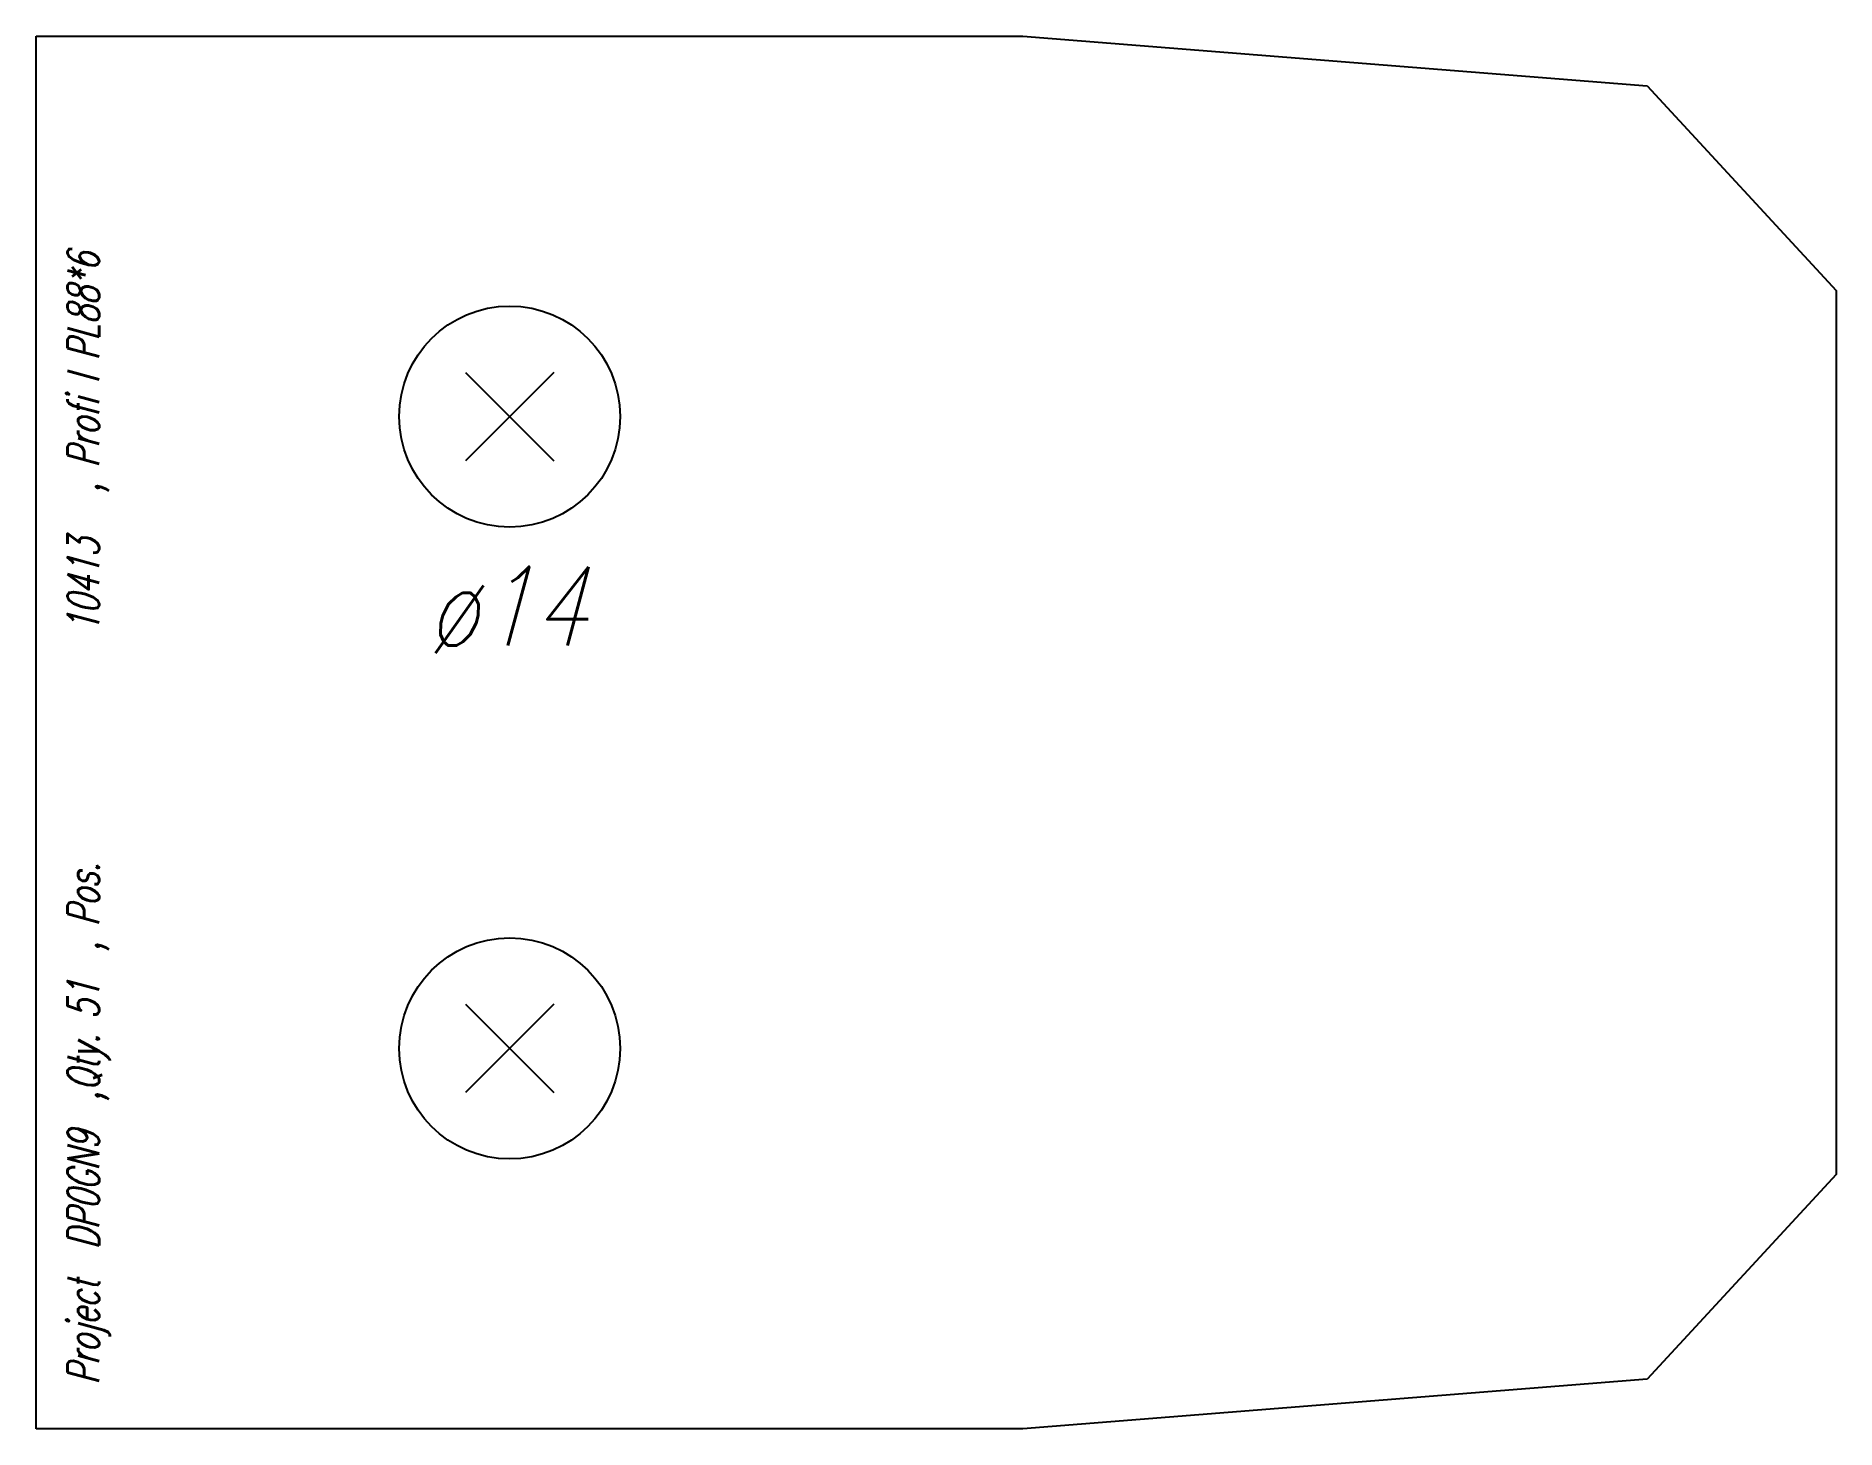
# Model space of a CAD drawing. Extents: x 0 to 114, y -44 to 44.
import ezdxf

# ---------------------------------------------------------------- set-up
doc = ezdxf.new("R2010")
doc.units = 0
doc.header["$LTSCALE"] = 10
for name, color, linetype in [('BEZ_SCHRAUBEN', 7, 'CONTINUOUS'), ('SCHRAUBEN', 7, 'CONTINUOUS'), ('TEILE', 7, 'CONTINUOUS'), ('UNTERSCHRIFT', 7, 'CONTINUOUS')]:
    doc.layers.add(name, color=color, linetype=linetype)
doc.styles.get("Standard").update_dxf_attribs({"font": 'ROMANS'})

msp = doc.modelspace()

# ---------------------------------------------------------------- linework, layer by layer
at = {"layer": 'SCHRAUBEN', "color": 6}
for p, q in [((32.79998, 22.799999), (27.199982, 17.200001)), ((27.199982, 22.799999), (32.79998, 17.200001)), ((32.79998, -17.200001), (27.199982, -22.799999)), ((27.199982, -17.200001), (32.79998, -22.799999))]:
    msp.add_line(p, q, dxfattribs=at)
at = {"layer": 'SCHRAUBEN', "color": 2}
for centre in [(29.999981, 20), (29.999981, -20)]:
    msp.add_circle(centre, 7, dxfattribs=at)
at = {"layer": 'TEILE', "color": 2}
for p, q in [((0, -44.099983), (0, 44.099953)), ((0, 44.099953), (62.500843, 44.099953)), ((62.500843, 44.099953), (102.038193, 40.936867)), ((102.038193, 40.936867), (113.999924, 27.980003)), ((113.999924, 27.980003), (113.999924, -27.98004)), ((113.999924, -27.98004), (102.038147, -40.936962)), ((102.038147, -40.936962), (62.500778, -44.099983)), ((62.500778, -44.099983), (0, -44.099983))]:
    msp.add_line(p, q, dxfattribs=at)

# ---------------------------------------------------------------- texts
at = {"layer": 'BEZ_SCHRAUBEN', "color": 2, "oblique": 15, "width": 0.8}
msp.add_text(' ø14', height=5, dxfattribs=at).set_placement((21.999981, 5.5))
at = {"layer": 'UNTERSCHRIFT', "color": 2, "oblique": 15, "width": 0.7}
for s, p in [('  , Profi l PL88*6', (4, 13.29998)), ('10413', (4, 6.29998)), ('Project  DP0GN9  ,Qty. 51  , Pos. ', (4, -41.300018))]:
    msp.add_text(s, height=2, rotation=89.999931, dxfattribs=at).set_placement(p)

doc.saveas('drawing.dxf')
